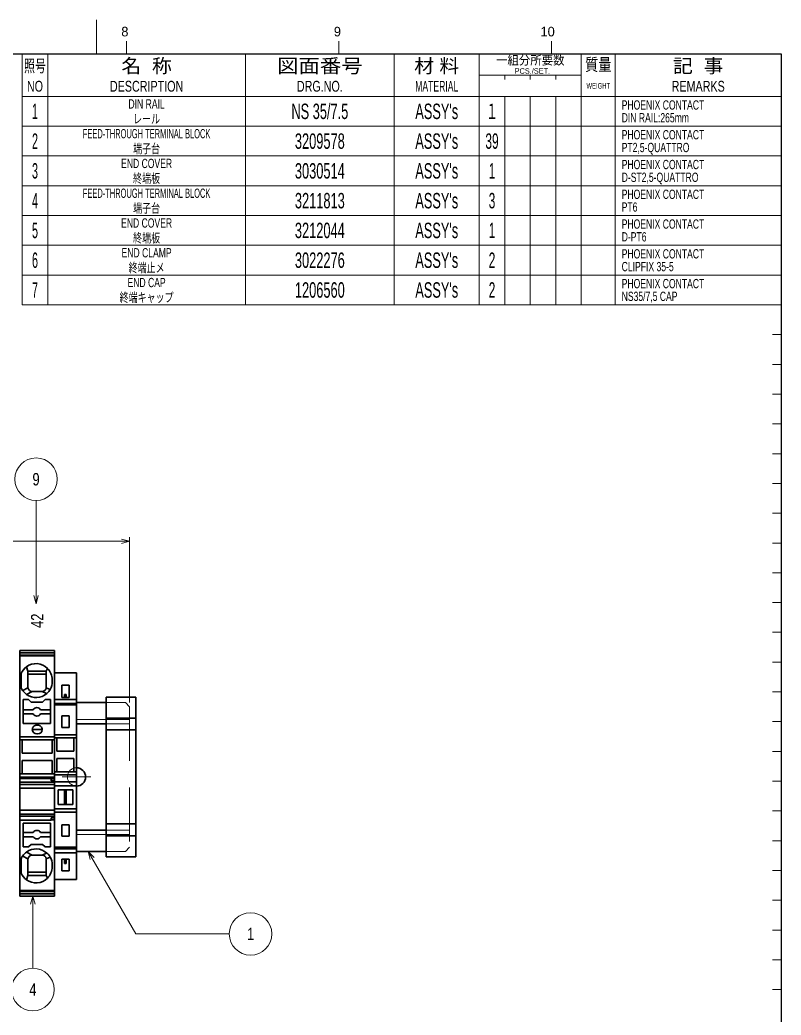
# Model space of a CAD drawing. Header units: millimetres. Extents: x 7 to 587, y 2 to 418.
# Drawn here: x 407.9 to 587, y 184 to 418 of the extents above; entities that cross this region are included whole.
import ezdxf
from ezdxf.enums import TextEntityAlignment as Align

# ---------------------------------------------------------------- set-up
doc = ezdxf.new("R2010")
doc.units = ezdxf.units.MM
doc.linetypes.add('DASHDOT', pattern=[25.3, 12.7, -6.3, 0, -6.3])
doc.linetypes.add('DASHED', pattern=[19, 12.7, -6.3])
for name, color, linetype in [('GR1_01', 7, 'Continuous'), ('GR1_15', 7, 'Continuous'), ('GR1_16', 7, 'Continuous'), ('図面枠C7M', 7, 'Continuous'), ('表題、部品表_01', 7, 'Continuous'), ('表題、部品表_02', 7, 'Continuous'), ('表題、部品表_03', 7, 'Continuous')]:
    doc.layers.add(name, color=color, linetype=linetype)
doc.styles.add('HG丸ｺﾞｼｯｸM-PRO', font='')
doc.styles.get('HG丸ｺﾞｼｯｸM-PRO').set_extended_font_data('HG丸ｺﾞｼｯｸM-PRO')

# ---------------------------------------------------------------- blocks, each defined once
blk = doc.blocks.new('BLKF023')
at = {"layer": '図面枠C7M', "color": 4, "linetype": 'Continuous', "lineweight": 13}
for p, q in [((426, 410), (426, 418)), ((433, 413), (433, 410)), ((483, 413), (483, 410)), ((533, 413), (533, 410)), ((585, 393), (587, 393)), ((585, 386), (587, 386)), ((585, 379), (587, 379)), ((585, 372), (587, 372)), ((585, 365), (587, 365)), ((585, 358), (587, 358)), ((585, 351), (587, 351)), ((585, 344), (587, 344)), ((585, 337), (587, 337)), ((585, 330), (587, 330)), ((585, 323), (587, 323)), ((585, 316), (587, 316)), ((585, 309), (587, 309)), ((585, 302), (587, 302)), ((585, 295), (587, 295)), ((585, 288), (587, 288)), ((585, 281), (587, 281)), ((585, 274), (587, 274)), ((585, 267), (587, 267)), ((587, 260), (585, 260)), ((585, 253), (587, 253)), ((585, 246), (587, 246)), ((585, 239), (587, 239)), ((585, 232), (587, 232)), ((585, 225), (587, 225)), ((585, 218), (587, 218)), ((585, 211), (587, 211)), ((585, 204), (587, 204)), ((585, 197), (587, 197)), ((585, 190), (587, 190))]:
    blk.add_line(p, q, dxfattribs=at)
at = {"layer": '図面枠C7M', "color": 2, "linetype": 'Continuous', "lineweight": 25}
for p, q in [((33, 410), (587, 410)), ((587, 410), (587, 10))]:
    blk.add_line(p, q, dxfattribs=at)
at = {"layer": '図面枠C7M', "color": 4, "linetype": 'Continuous', "lineweight": 13, "style": 'HG丸ｺﾞｼｯｸM-PRO', "width": 1.003994}
for s, height, p in [('8', 2.25, (431.8, 413.45)), ('9', 2.25, (481.8, 413.45)), ('10', 2.255, (530.4, 413.45))]:
    blk.add_text(s, height=height, dxfattribs=at).set_placement(p, align=Align.BOTTOM_LEFT)
blk = doc.blocks.new('BLKF028')
at = {"layer": '表題、部品表_02', "color": 4, "linetype": 'Continuous', "lineweight": 13}
for p, q in [((408.5, 400), (408.5, 393)), ((408.5, 400), (587, 400)), ((414.5, 400), (414.5, 393)), ((461, 400), (461, 393)), ((496, 400), (496, 393)), ((516, 400), (516, 393)), ((522, 400), (522, 393)), ((528, 400), (528, 393)), ((534, 393), (534, 400)), ((540, 400), (540, 393)), ((548, 400), (548, 393)), ((587, 400), (587, 393)), ((408.5, 393), (587, 393))]:
    blk.add_line(p, q, dxfattribs=at)
blk = doc.blocks.new('BLKF030')
at = {"layer": '表題、部品表_02', "color": 4, "linetype": 'Continuous', "lineweight": 13}
for p, q in [((408.5, 393), (408.5, 386)), ((408.5, 393), (587, 393)), ((414.5, 393), (414.5, 386)), ((461, 393), (461, 386)), ((496, 393), (496, 386)), ((516, 393), (516, 386)), ((522, 393), (522, 386)), ((528, 393), (528, 386)), ((534, 386), (534, 393)), ((540, 393), (540, 386)), ((548, 393), (548, 386)), ((587, 393), (587, 386)), ((408.5, 386), (587, 386))]:
    blk.add_line(p, q, dxfattribs=at)
blk = doc.blocks.new('BLKF032')
at = {"layer": '表題、部品表_02', "color": 4, "linetype": 'Continuous', "lineweight": 13}
for p, q in [((408.5, 386), (408.5, 379)), ((408.5, 386), (587, 386)), ((414.5, 386), (414.5, 379)), ((461, 386), (461, 379)), ((496, 386), (496, 379)), ((516, 386), (516, 379)), ((522, 386), (522, 379)), ((528, 386), (528, 379)), ((534, 379), (534, 386)), ((540, 386), (540, 379)), ((548, 386), (548, 379)), ((587, 386), (587, 379)), ((408.5, 379), (587, 379))]:
    blk.add_line(p, q, dxfattribs=at)
blk = doc.blocks.new('BLKF034')
at = {"layer": '表題、部品表_02', "color": 4, "linetype": 'Continuous', "lineweight": 13}
for p, q in [((408.5, 365), (408.5, 358)), ((408.5, 365), (587, 365)), ((414.5, 365), (414.5, 358)), ((461, 365), (461, 358)), ((496, 365), (496, 358)), ((516, 365), (516, 358)), ((522, 365), (522, 358)), ((528, 365), (528, 358)), ((534, 358), (534, 365)), ((540, 365), (540, 358)), ((548, 365), (548, 358)), ((587, 365), (587, 358)), ((408.5, 358), (587, 358))]:
    blk.add_line(p, q, dxfattribs=at)
blk = doc.blocks.new('BLKF036')
at = {"layer": '表題、部品表_02', "color": 4, "linetype": 'Continuous', "lineweight": 13}
for p, q in [((408.5, 358), (408.5, 351)), ((408.5, 358), (587, 358)), ((414.5, 358), (414.5, 351)), ((461, 358), (461, 351)), ((496, 358), (496, 351)), ((516, 358), (516, 351)), ((522, 358), (522, 351)), ((528, 358), (528, 351)), ((534, 351), (534, 358)), ((540, 358), (540, 351)), ((548, 358), (548, 351)), ((587, 358), (587, 351)), ((408.5, 351), (587, 351))]:
    blk.add_line(p, q, dxfattribs=at)
blk = doc.blocks.new('BLKF050')
at = {"layer": '表題、部品表_01', "color": 4, "linetype": 'Continuous', "lineweight": 13}
for p, q in [((408.5, 410), (408.5, 400)), ((408.5, 410), (587, 410)), ((414.5, 410), (414.5, 400)), ((461, 410), (461, 400)), ((496, 410), (496, 400)), ((516, 410), (516, 400)), ((540, 410), (540, 400)), ((548, 410), (548, 400)), ((587, 410), (587, 400)), ((516, 405), (540, 405)), ((522, 404), (522, 405)), ((528, 405), (528, 404)), ((534, 405), (534, 404)), ((408.5, 400), (587, 400))]:
    blk.add_line(p, q, dxfattribs=at)
at = {"layer": '表題、部品表_01', "color": 3, "linetype": 'Continuous', "lineweight": 35, "style": 'HG丸ｺﾞｼｯｸM-PRO'}
for s, height, width, p in [('一組分所要数', 2.036, 0.966638, (528, 408.5)), ('照号', 2.909, 0.651535, (411.5, 407.2)), ('名  称', 3.273, 1.042426, (437.75, 407.2)), ('図面番号', 3.273, 1.127518, (478.5, 407.2)), ('材 料', 3.273, 1.042439, (506, 407.2)), ('質量', 2.909, 0.781842, (544, 407.5)), ('記  事', 3.273, 1.042426, (567.5, 407.2)), ('PCS./SET.', 1.309, 0.862935, (528.5, 406)), ('NO', 2.545, 0.740841, (411.5, 402.4)), ('DESCRIPTION', 2.5455, 0.741365, (437.75, 402.4)), ('DRG.NO.', 2.545, 0.741189, (478.5, 402.4)), ('MATERIAL', 2.545, 0.594756, (506, 402.4)), ('WEIGHT', 1.309, 0.635507, (544, 402.5)), ('REMARKS', 2.545, 0.742803, (567.5, 402.4))]:
    blk.add_text(s, height=height, dxfattribs=dict(at, width=width)).set_placement(p, align=Align.MIDDLE_CENTER)
blk = doc.blocks.new('BLKF049')
at = {"layer": '表題、部品表_01', "color": 3, "linetype": 'Continuous', "lineweight": 13}
blk.add_blockref('BLKF050', (0, 0), dxfattribs=at)
blk = doc.blocks.new('BLKF067')
at = {"layer": 'GR1_01', "color": 3, "linetype": 'Continuous', "lineweight": 35}
for p, q in [((407.95, 269.73), (416.1, 269.73)), ((407.95, 269.18), (407.95, 269.73)), ((407.95, 269.18), (416.1, 269.18)), ((407.95, 268.64), (407.95, 269.18)), ((416.1, 269.18), (416.1, 269.73)), ((416.1, 268.64), (416.1, 269.18)), ((407.95, 268.64), (416.1, 268.64)), ((407.95, 268.47), (407.95, 268.64)), ((407.95, 268.47), (416.1, 268.47)), ((407.95, 264.35), (407.95, 268.47)), ((416.1, 268.47), (416.1, 268.64)), ((416.1, 268.47), (416.1, 249.42)), ((409.85, 264.9), (409.49, 265.9)), ((409.85, 264.9), (414.15, 264.9)), ((409.85, 264.15), (409.85, 264.9)), ((414.44, 265.53), (414.15, 264.9)), ((414.15, 264.15), (414.15, 264.9)), ((408.26, 264.35), (407.95, 264.35)), ((407.95, 264.35), (407.95, 263.35)), ((407.95, 263.35), (408.26, 263.35)), ((407.95, 263.35), (407.95, 261.95)), ((408.26, 264.35), (408.26, 263.35)), ((408.26, 261.95), (408.26, 263.35)), ((414.15, 264.15), (409.85, 264.15)), ((409.85, 261.1), (409.85, 264.15)), ((414.15, 261.1), (414.15, 264.15)), ((415.55, 262.45), (415.55, 262.85)), ((408.26, 261.95), (407.95, 261.95)), ((407.95, 260.95), (407.95, 261.95)), ((407.95, 260.95), (408.26, 260.95)), ((407.95, 260.95), (407.95, 249.42)), ((408.26, 260.95), (408.26, 261.95)), ((409.85, 260.98), (408.6, 260.33)), ((410.83, 260.1), (409.48, 259.4)), ((413.11, 260.1), (410.85, 260.1)), ((414.29, 259.63), (413.11, 260.1)), ((415.06, 260.58), (414.14, 260.95)), ((408.75, 258.2), (408.75, 255.8)), ((410, 258.2), (408.75, 258.2)), ((410.6, 257.6), (410, 258.2)), ((413.3, 257.6), (410.6, 257.6)), ((413.9, 258.2), (413.3, 257.6)), ((415.15, 258.2), (413.9, 258.2)), ((415.15, 255.8), (415.15, 258.2)), ((408.75, 255.8), (411.08, 255.8)), ((408.75, 255.8), (408.75, 254.8)), ((412.81, 255.8), (415.15, 255.8)), ((415.15, 254.8), (415.15, 255.8)), ((411.08, 254.8), (408.75, 254.8)), ((408.75, 254.8), (408.75, 252.6)), ((415.15, 254.8), (412.81, 254.8)), ((415.15, 252.6), (415.15, 254.8)), ((408.75, 252.6), (415.15, 252.6)), ((410.87, 251.12), (413.17, 251.12)), ((412.12, 252.2), (411.92, 252.2)), ((407.95, 249.42), (416.1, 249.42)), ((407.95, 248.7), (407.95, 249.42)), ((407.95, 248.7), (408.52, 248.7)), ((407.95, 240.7), (407.95, 248.7)), ((408.52, 248.7), (408.52, 245.55)), ((408.52, 248.7), (415.52, 248.7)), ((411.92, 250.1), (412.12, 250.1)), ((415.52, 245.55), (415.52, 248.7)), ((415.52, 248.7), (416.1, 248.7)), ((416.1, 248.7), (416.1, 249.42)), ((416.1, 240.7), (416.1, 248.7)), ((415.52, 245.55), (408.52, 245.55)), ((415.52, 243.85), (408.52, 243.85)), ((408.52, 243.85), (408.52, 240.7)), ((415.52, 240.7), (415.52, 243.85)), ((407.95, 240.7), (408.52, 240.7)), ((407.95, 239.98), (407.95, 240.7)), ((416.1, 239.98), (407.95, 239.98)), ((407.95, 239.65), (407.95, 239.98)), ((407.95, 239.65), (415.3, 239.65)), ((407.95, 238.74), (407.95, 239.65)), ((416.1, 238.74), (407.95, 238.74)), ((407.95, 238.23), (407.95, 238.74)), ((408.52, 240.7), (415.52, 240.7)), ((415.3, 239.65), (415.3, 239.55)), ((415.3, 239.09), (415.3, 239.55)), ((415.3, 239.55), (416.1, 239.55)), ((415.3, 239.09), (416.1, 239.09)), ((415.52, 240.7), (416.1, 240.7)), ((416.1, 239.98), (416.1, 240.7)), ((416.1, 239.55), (416.1, 239.98)), ((416.1, 239.09), (416.1, 239.55)), ((416.1, 238.74), (416.1, 239.09)), ((416.1, 238.23), (416.1, 238.74)), ((407.95, 238.23), (416.1, 238.23)), ((407.95, 237.32), (407.95, 238.23)), ((407.95, 237.32), (416.1, 237.32)), ((407.95, 232.18), (407.95, 237.32)), ((416.1, 237.32), (416.1, 238.23)), ((416.1, 232.18), (416.1, 237.32)), ((407.95, 232.18), (416.1, 232.18)), ((407.95, 231.27), (407.95, 232.18)), ((416.1, 231.27), (416.1, 232.18)), ((407.95, 231.27), (416.1, 231.27)), ((407.95, 231.27), (407.95, 230.76)), ((407.95, 230.76), (416.1, 230.76)), ((407.95, 229.85), (407.95, 230.76)), ((407.95, 229.85), (415.3, 229.85)), ((407.95, 220.78), (407.95, 229.85)), ((415.3, 230.41), (416.1, 230.41)), ((415.3, 229.95), (415.3, 230.41)), ((415.3, 229.95), (416.1, 229.95)), ((415.3, 229.85), (415.3, 229.95)), ((416.1, 231.27), (416.1, 230.76)), ((416.1, 230.41), (416.1, 230.76)), ((416.1, 229.95), (416.1, 230.41)), ((416.1, 229.85), (416.1, 229.95)), ((416.1, 213.58), (416.1, 229.85)), ((408.75, 229.13), (408.75, 226.93)), ((415.15, 229.13), (408.75, 229.13)), ((415.15, 226.93), (415.15, 229.13)), ((408.75, 226.93), (411.08, 226.93)), ((408.75, 226.93), (408.75, 225.93)), ((411.08, 225.93), (408.75, 225.93)), ((408.75, 225.93), (408.75, 223.53)), ((412.81, 226.93), (415.15, 226.93)), ((415.15, 225.93), (412.81, 225.93)), ((415.15, 225.93), (415.15, 226.93)), ((415.15, 223.53), (415.15, 225.93)), ((408.75, 223.53), (410, 223.53)), ((410.83, 221.62), (409.48, 222.33)), ((410, 223.53), (410.6, 224.13)), ((410.6, 224.13), (413.3, 224.13)), ((413.3, 224.13), (413.9, 223.53)), ((413.9, 223.53), (415.15, 223.53)), ((407.95, 220.78), (407.95, 219.78)), ((407.95, 220.78), (408.26, 220.78)), ((408.26, 220.78), (408.26, 219.78)), ((409.85, 220.74), (408.6, 221.4)), ((409.85, 220.63), (409.85, 217.57)), ((413.11, 221.62), (410.85, 221.62)), ((414.29, 222.1), (413.11, 221.62)), ((415.06, 221.14), (414.14, 220.77)), ((414.15, 220.63), (414.15, 217.57)), ((407.95, 218.38), (407.95, 219.78)), ((408.26, 219.78), (407.95, 219.78)), ((407.95, 217.38), (407.95, 218.38)), ((407.95, 218.38), (408.26, 218.38)), ((408.26, 219.78), (408.26, 218.38)), ((408.26, 217.38), (408.26, 218.38)), ((415.55, 219.28), (415.55, 218.88)), ((408.26, 217.38), (407.95, 217.38)), ((407.95, 213.58), (407.95, 217.38)), ((409.85, 216.83), (409.49, 215.82)), ((414.15, 217.57), (409.85, 217.57)), ((409.85, 217.57), (409.85, 216.83)), ((409.85, 216.83), (414.15, 216.83)), ((414.15, 217.57), (414.15, 216.83)), ((414.44, 216.2), (414.15, 216.83)), ((407.95, 213.58), (407.95, 213.26)), ((407.95, 213.26), (416.1, 213.26)), ((407.95, 213.26), (407.95, 213.09)), ((407.95, 213.09), (416.1, 213.09)), ((407.95, 213.09), (407.95, 212.55)), ((416.1, 213.58), (416.1, 213.26)), ((416.1, 213.09), (416.1, 213.26)), ((416.1, 213.09), (416.1, 212.55)), ((407.95, 212.55), (416.1, 212.55)), ((407.95, 212), (407.95, 212.55)), ((407.95, 212), (416.1, 212)), ((416.1, 212), (416.1, 212.55))]:
    blk.add_line(p, q, dxfattribs=at)
for centre, radius, start, end in [((411.75, 262.85), 3.8, 126.5314, 156.7504), ((411.75, 262.85), 3.8, 44.8428, 126.5314), ((411.75, 262.85), 3.8, 0, 44.8428), ((411.75, 262.45), 3.8, 330.5582, 0), ((411.75, 262.45), 3.8, 203.2496, 213.9453), ((411.75, 262.45), 3.8, 213.9453, 233.4323), ((410.85, 261.1), 1, 180, 186.727), ((410.85, 261.1), 1, 186.727, 269.213), ((410.85, 261.1), 1, 269.213, 270), ((413.15, 261.1), 1, 270, 351.4563), ((413.15, 261.1), 1, 351.4563, 0), ((411.75, 262.45), 3.8, 312.0124, 330.5582), ((411.75, 262.45), 3.8, 233.4323, 312.0124), ((411.95, 255.3), 1, 30, 150), ((411.95, 255.3), 1, 210, 330), ((411.92, 251.15), 1.05, 90, 181.716), ((411.92, 251.15), 1.05, 181.716, 270), ((412.12, 251.15), 1.05, 358.284, 90), ((412.12, 251.15), 1.05, 270, 358.284), ((411.95, 226.43), 1, 30, 150), ((411.95, 226.43), 1, 210, 330), ((411.75, 219.28), 3.8, 126.5677, 146.0547), ((411.75, 219.28), 3.8, 47.9876, 126.5677), ((411.75, 219.28), 3.8, 146.0547, 156.7504), ((410.85, 220.63), 1, 90.787, 173.273), ((410.85, 220.63), 1, 173.273, 180), ((410.85, 220.63), 1, 90, 90.787), ((413.15, 220.63), 1, 8.5437, 90), ((413.15, 220.63), 1, 0, 8.5437), ((411.75, 219.28), 3.8, 29.4418, 47.9876), ((411.75, 219.28), 3.8, 0, 29.4418), ((411.75, 218.88), 3.8, 315.1572, 0), ((411.75, 218.88), 3.8, 203.2496, 233.4686), ((411.75, 218.88), 3.8, 233.4686, 315.1572)]:
    blk.add_arc(centre, radius, start, end, dxfattribs=at)
for points in [[(413.11, 260.1), (413.11, 260.1), (413.12, 260.1), (413.13, 260.1), (413.14, 260.1), (413.14, 260.1), (413.15, 260.1)], [(413.11, 221.62), (413.11, 221.62), (413.12, 221.62), (413.13, 221.62), (413.14, 221.62), (413.14, 221.62), (413.15, 221.62)]]:
    blk.add_open_spline(points, degree=3, knots=[0, 0, 0, 0, 0.00901518, 0.01802756, 0.02727905, 0.03652254, 0.03652254, 0.03652254, 0.03652254], dxfattribs=at)
blk = doc.blocks.new('BLKF108')
at = {"layer": 'GR1_01', "color": 3, "linetype": 'Continuous', "lineweight": 35}
for p, q in [((421.25, 257.5), (428.25, 257.5)), ((421.25, 252.5), (428.25, 252.5)), ((421.25, 227.5), (428.25, 227.5)), ((421.25, 222.5), (428.25, 222.5))]:
    blk.add_line(p, q, dxfattribs=at)
at = {"layer": 'GR1_01', "color": 4, "linetype": 'DASHED', "lineweight": 13}
for p, q in [((428.25, 257.5), (432.75, 257.5)), ((432.75, 257.5), (433.75, 256.5)), ((433.75, 256.5), (433.75, 223.5)), ((421.25, 253.5), (433.75, 253.5)), ((428.25, 252.5), (433.75, 252.5)), ((428.25, 227.5), (433.75, 227.5)), ((421.25, 226.5), (433.75, 226.5)), ((428.25, 222.5), (432.75, 222.5)), ((433.75, 223.5), (432.75, 222.5))]:
    blk.add_line(p, q, dxfattribs=at)
at = {"layer": 'GR1_01', "color": 4, "linetype": 'DASHDOT', "lineweight": 13}
for p, q in [((421.25, 243.38), (421.25, 236.63)), ((417.87, 240), (424.62, 240))]:
    blk.add_line(p, q, dxfattribs=at)
at = {"layer": 'GR1_01', "color": 4, "linetype": 'DASHED', "lineweight": 13}
blk.add_arc((421.25, 240), 2.15, 90, 270, dxfattribs=at)
at = {"layer": 'GR1_01', "color": 3, "linetype": 'Continuous', "lineweight": 35}
blk.add_arc((421.25, 240), 2.15, 270, 90, dxfattribs=at)
blk = doc.blocks.new('BLKF109')
at = {"layer": 'GR1_01', "color": 3, "linetype": 'Continuous', "lineweight": 35}
for p, q in [((421.25, 264.5), (416.1, 264.5)), ((416.1, 258.23), (416.1, 264.5)), ((421.25, 258.23), (421.25, 264.5)), ((417.82, 261.6), (419.52, 261.6)), ((417.82, 258.7), (417.82, 261.6)), ((419.52, 261.6), (419.52, 258.7)), ((416.1, 258.23), (421.25, 258.23)), ((416.1, 257.3), (416.1, 258.23)), ((418.47, 258.7), (417.82, 258.7)), ((418.47, 259.21), (418.47, 259.35)), ((418.47, 259.35), (418.87, 259.35)), ((418.47, 259.21), (418.47, 258.7)), ((418.87, 259.21), (418.47, 259.21)), ((418.87, 258.7), (418.47, 258.7)), ((418.87, 259.21), (418.87, 259.35)), ((418.87, 259.21), (418.87, 258.7)), ((419.52, 258.7), (418.87, 258.7)), ((421.25, 257.3), (421.25, 258.23)), ((416.1, 257.3), (421.25, 257.3)), ((416.1, 257.2), (416.1, 257.3)), ((421.25, 257.2), (416.1, 257.2)), ((416.1, 256.94), (416.1, 257.2)), ((421.25, 256.94), (416.1, 256.94)), ((416.1, 249.92), (416.1, 256.94)), ((421.25, 257.2), (421.25, 257.3)), ((421.25, 256.94), (421.25, 257.2)), ((421.25, 249.92), (421.25, 256.94)), ((417.82, 254.35), (419.52, 254.35)), ((417.82, 251.65), (417.82, 254.35)), ((419.52, 254.35), (419.52, 251.65)), ((419.52, 251.65), (417.82, 251.65)), ((416.1, 249.92), (416.1, 249.2)), ((416.1, 249.92), (421.25, 249.92)), ((416.1, 249.2), (416.67, 249.2)), ((416.1, 249.2), (416.1, 241.2)), ((416.67, 249.2), (420.67, 249.2)), ((416.67, 246.05), (416.67, 249.2)), ((420.67, 249.2), (421.25, 249.2)), ((420.67, 249.2), (420.67, 246.05)), ((421.25, 249.92), (421.25, 249.2)), ((421.25, 249.2), (421.25, 241.2)), ((420.67, 246.05), (416.67, 246.05)), ((416.67, 244.35), (420.67, 244.35)), ((416.67, 241.2), (416.67, 244.35)), ((420.67, 244.35), (420.67, 241.2)), ((416.1, 241.2), (416.1, 240.48)), ((416.67, 241.2), (416.1, 241.2)), ((420.67, 241.2), (416.67, 241.2)), ((421.25, 241.2), (420.67, 241.2)), ((421.25, 241.2), (421.25, 240.48)), ((416.1, 240.48), (416.1, 238.81)), ((416.1, 240.48), (421.25, 240.48)), ((416.1, 238.81), (416.1, 237.88)), ((421.25, 238.81), (416.1, 238.81)), ((421.25, 240.48), (421.25, 238.81)), ((421.25, 237.88), (421.25, 238.81)), ((416.1, 237.88), (416.1, 232.51)), ((421.25, 237.88), (416.1, 237.88)), ((416.92, 233.52), (416.92, 236.97)), ((416.92, 236.97), (418.47, 236.97)), ((418.47, 236.97), (418.47, 233.52)), ((418.47, 236.97), (418.87, 236.97)), ((418.87, 236.97), (418.87, 233.52)), ((418.87, 236.97), (420.42, 236.97)), ((420.42, 236.97), (420.42, 233.52)), ((421.25, 232.51), (421.25, 237.88)), ((421.25, 232.51), (416.1, 232.51)), ((416.1, 232.51), (416.1, 231.69)), ((416.1, 231.69), (421.25, 231.69)), ((416.1, 231.69), (416.1, 223.46)), ((418.47, 233.52), (416.92, 233.52)), ((418.87, 233.52), (418.47, 233.52)), ((420.42, 233.52), (418.87, 233.52)), ((421.25, 231.69), (421.25, 232.51)), ((421.25, 231.69), (421.25, 223.46)), ((417.82, 228.75), (419.52, 228.75)), ((417.82, 226.05), (417.82, 228.75)), ((419.52, 228.75), (419.52, 226.05)), ((419.52, 226.05), (417.82, 226.05)), ((421.25, 223.46), (416.1, 223.46)), ((416.1, 223.46), (416.1, 223.2)), ((416.1, 223.2), (421.25, 223.2)), ((416.1, 223.2), (416.1, 223.1)), ((416.1, 223.1), (421.25, 223.1)), ((416.1, 222.17), (416.1, 223.1)), ((421.25, 223.46), (421.25, 223.2)), ((421.25, 223.2), (421.25, 223.1)), ((421.25, 222.17), (421.25, 223.1)), ((416.1, 222.17), (421.25, 222.17)), ((416.1, 222.17), (416.1, 215.9)), ((417.82, 217.95), (417.82, 220.65)), ((417.82, 220.65), (418.47, 220.65)), ((418.47, 220.65), (418.47, 220.31)), ((418.47, 220.65), (418.87, 220.65)), ((418.47, 219.61), (418.47, 220.31)), ((418.87, 220.31), (418.47, 220.31)), ((418.87, 220.65), (419.52, 220.65)), ((418.87, 220.65), (418.87, 220.31)), ((418.87, 219.61), (418.87, 220.31)), ((419.52, 220.65), (419.52, 217.95)), ((421.25, 222.17), (421.25, 215.9)), ((419.52, 217.95), (417.82, 217.95)), ((418.87, 219.61), (418.47, 219.61)), ((416.1, 215.9), (421.25, 215.9))]:
    blk.add_line(p, q, dxfattribs=at)
blk = doc.blocks.new('BLKF111')
at = {"layer": 'GR1_01', "color": 3, "linetype": 'Continuous', "lineweight": 35}
for p, q in [((428.25, 253.85), (428.25, 258.75)), ((428.25, 258.75), (435.25, 258.75)), ((435.25, 253.85), (435.25, 258.75)), ((428.25, 253.85), (435.25, 253.85)), ((428.25, 253.85), (428.25, 228.95)), ((435.25, 253.85), (435.25, 251.05)), ((428.25, 251.05), (435.25, 251.05)), ((428.25, 251), (428.25, 251.05)), ((435.25, 228.95), (435.25, 251.05)), ((428.25, 228.95), (428.25, 229)), ((428.25, 228.95), (435.25, 228.95)), ((428.25, 228.95), (428.25, 226.15)), ((435.25, 228.95), (435.25, 226.15)), ((428.25, 226.15), (435.25, 226.15)), ((428.25, 221.25), (428.25, 226.15)), ((435.25, 221.25), (435.25, 226.15)), ((428.25, 221.25), (435.25, 221.25))]:
    blk.add_line(p, q, dxfattribs=at)
blk = doc.blocks.new('BLKF061')
at = {"layer": 'GR1_01', "color": 3, "linetype": 'Continuous', "lineweight": 35}
for name in ['BLKF067', 'BLKF109', 'BLKF111']:
    blk.add_blockref(name, (0, 0), dxfattribs=at)
at = {"layer": 'GR1_01', "color": 4, "linetype": 'DASHED', "lineweight": 13}
blk.add_blockref('BLKF108', (0, 0), dxfattribs=at)
blk = doc.blocks.new('FXTIP_ARROW_E')
at = {"color": 0, "linetype": 'Continuous', "lineweight": -2}
for q in [(-1, 0), (-0.97, 0.26), (-0.97, -0.26)]:
    blk.add_line((0, 0), q, dxfattribs=at)
blk = doc.blocks.new('FXTIP_ARROW_S')
at = {"color": 0, "linetype": 'Continuous', "lineweight": -2}
for q in [(-1, 0), (-0.97, 0.26), (-0.97, -0.26)]:
    blk.add_line((0, 0), q, dxfattribs=at)
blk = doc.blocks.new('BLKF121')
at = {"layer": '表題、部品表_02', "color": 4, "linetype": 'Continuous', "lineweight": 13}
for p, q in [((408.5, 379), (408.5, 372)), ((408.5, 379), (587, 379)), ((414.5, 379), (414.5, 372)), ((461, 379), (461, 372)), ((496, 379), (496, 372)), ((516, 379), (516, 372)), ((522, 379), (522, 372)), ((528, 379), (528, 372)), ((534, 372), (534, 379)), ((540, 379), (540, 372)), ((548, 379), (548, 372)), ((587, 379), (587, 372)), ((408.5, 372), (587, 372))]:
    blk.add_line(p, q, dxfattribs=at)
blk = doc.blocks.new('BLKF123')
at = {"layer": '表題、部品表_02', "color": 4, "linetype": 'Continuous', "lineweight": 13}
for p, q in [((408.5, 372), (408.5, 365)), ((408.5, 372), (587, 372)), ((414.5, 372), (414.5, 365)), ((461, 372), (461, 365)), ((496, 372), (496, 365)), ((516, 372), (516, 365)), ((522, 372), (522, 365)), ((528, 372), (528, 365)), ((534, 365), (534, 372)), ((540, 372), (540, 365)), ((548, 372), (548, 365)), ((587, 372), (587, 365)), ((408.5, 365), (587, 365))]:
    blk.add_line(p, q, dxfattribs=at)

msp = doc.modelspace()

# ---------------------------------------------------------------- linework, layer by layer
at = {"layer": 'GR1_15', "color": 4, "linetype": 'Continuous', "lineweight": 13}
for p, q in [((411.75, 280.72), (411.75, 305)), ((423.97, 222.5), (435.19, 203.08)), ((411, 212), (411, 195)), ((435.19, 203.08), (457.21, 203.08))]:
    msp.add_line(p, q, dxfattribs=at)
for centre in [(411.75, 310), (462.21, 203.08), (411, 190)]:
    msp.add_circle(centre, 5, dxfattribs=at)
at = {"layer": 'GR1_16', "color": 4, "linetype": 'Continuous', "lineweight": 13}
for p, q in [((168.75, 295.41), (433.75, 295.41)), ((433.75, 257.5), (433.75, 296.41))]:
    msp.add_line(p, q, dxfattribs=at)

# ---------------------------------------------------------------- block references
at = {"layer": 'GR1_01', "color": 3, "linetype": 'Continuous', "lineweight": 35}
msp.add_blockref('BLKF061', (0, 0), dxfattribs=at)
at = {"layer": 'GR1_15', "color": 4, "linetype": 'Continuous', "lineweight": 13, "xscale": 2, "yscale": 2}
for p, rotation in [((411.75, 280.72), 270), ((423.97, 222.5), 120.0000000000001), ((411, 212), 90)]:
    msp.add_blockref('FXTIP_ARROW_S', p, dxfattribs=dict(at, rotation=rotation))
at = {"layer": 'GR1_16', "color": 4, "linetype": 'Continuous', "lineweight": 13, "xscale": 2, "yscale": 2, "rotation": 360}
msp.add_blockref('FXTIP_ARROW_E', (433.75, 295.41), dxfattribs=at)
at = {"layer": '図面枠C7M', "color": 4, "linetype": 'Continuous', "lineweight": 13}
msp.add_blockref('BLKF023', (0, 0), dxfattribs=at)
at = {"layer": '表題、部品表_01', "color": 3, "linetype": 'Continuous', "lineweight": 13}
msp.add_blockref('BLKF049', (0, 0), dxfattribs=at)
at = {"layer": '表題、部品表_02', "color": 4, "linetype": 'Continuous', "lineweight": 13}
for name in ['BLKF028', 'BLKF030', 'BLKF032', 'BLKF121', 'BLKF123', 'BLKF034', 'BLKF036']:
    msp.add_blockref(name, (0, 0), dxfattribs=at)

# ---------------------------------------------------------------- texts
at = {"layer": 'GR1_15', "color": 3, "linetype": 'Continuous', "lineweight": 35, "style": 'HG丸ｺﾞｼｯｸM-PRO', "width": 0.784542}
for s, p in [('9', (411.75, 310)), ('1', (462.21, 203.08)), ('4', (411, 190))]:
    msp.add_text(s, height=2.91, rotation=0, dxfattribs=at).set_placement(p, align=Align.MIDDLE_CENTER)
at = {"layer": 'GR1_16', "color": 3, "linetype": 'Continuous', "lineweight": 35, "style": 'HG丸ｺﾞｼｯｸM-PRO', "width": 0.784542}
msp.add_text('42', height=2.909, rotation=90, dxfattribs=at).set_placement((412.02, 276.72), align=Align.MIDDLE_CENTER)
at = {"layer": '表題、部品表_03', "color": 3, "linetype": 'Continuous', "lineweight": 35, "style": 'HG丸ｺﾞｼｯｸM-PRO'}
for s, height, width, p in [('1', 3.64, 0.521199, (411.5, 396.5)), ('DIN RAIL', 2.182, 0.69316, (437.75, 398.25)), ('NS 35/7.5', 3.636, 0.618922, (478.5, 396.5)), ("ASSY's", 3.636, 0.617769, (506, 396.5)), ('１', 3.64, 0.578238, (519, 396.5)), ('レール', 2.182, 0.692256, (437.75, 394.75)), ('2', 3.64, 0.521199, (411.5, 389.5)), ('FEED-THROUGH TERMINAL BLOCK', 2.1818, 0.554676, (437.75, 391.25)), ('3209578', 3.636, 0.619953, (478.5, 389.5)), ("ASSY's", 3.636, 0.617769, (506, 389.5)), ('39', 3.636, 0.576062, (519, 389.5)), ('端子台', 2.182, 0.692256, (437.75, 387.75)), ('3', 3.64, 0.521199, (411.5, 382.5)), ('END COVER', 2.182, 0.691632, (437.75, 384.25)), ('3030514', 3.636, 0.619953, (478.5, 382.5)), ("ASSY's", 3.636, 0.617769, (506, 382.5)), ('1', 3.64, 0.576062, (519, 382.5)), ('終端板', 2.182, 0.692256, (437.75, 380.75)), ('4', 3.64, 0.521199, (411.5, 375.5)), ('FEED-THROUGH TERMINAL BLOCK', 2.1818, 0.554676, (437.75, 377.25)), ('3211813', 3.636, 0.619953, (478.5, 375.5)), ("ASSY's", 3.636, 0.617769, (506, 375.5)), ('3', 3.64, 0.576062, (519, 375.5)), ('端子台', 2.182, 0.692256, (437.75, 373.75)), ('5', 3.64, 0.521199, (411.5, 368.5)), ('END COVER', 2.182, 0.691632, (437.75, 370.25)), ('3212044', 3.636, 0.619953, (478.5, 368.5)), ("ASSY's", 3.636, 0.617769, (506, 368.5)), ('1', 3.64, 0.576062, (519, 368.5)), ('終端板', 2.182, 0.692256, (437.75, 366.75)), ('6', 3.64, 0.521199, (411.5, 361.5)), ('END CLAMP', 2.182, 0.692299, (437.75, 363.25)), ('3022276', 3.636, 0.619953, (478.5, 361.5)), ("ASSY's", 3.636, 0.617769, (506, 361.5)), ('2', 3.64, 0.576062, (519, 361.5)), ('終端止メ', 2.182, 0.692256, (437.75, 359.75)), ('7', 3.64, 0.521199, (411.5, 354.5)), ('END CAP', 2.182, 0.691956, (437.75, 356.25)), ('1206560', 3.636, 0.619953, (478.5, 354.5)), ("ASSY's", 3.636, 0.617769, (506, 354.5)), ('2', 3.64, 0.576062, (519, 354.5)), ('終端キャップ', 2.182, 0.692256, (437.75, 352.75))]:
    msp.add_text(s, height=height, dxfattribs=dict(at, width=width)).set_placement(p, align=Align.MIDDLE_CENTER)
for s, height, width, p in [('PHOENIX CONTACT', 2.1818, 0.692624, (549.5, 398)), ('DIN RAIL:265mm', 2.1818, 0.692377, (549.5, 395)), ('PHOENIX CONTACT', 2.1818, 0.692624, (549.5, 391)), ('PT2,5-QUATTRO', 2.1818, 0.692397, (549.5, 388)), ('PHOENIX CONTACT', 2.1818, 0.692624, (549.5, 384)), ('D-ST2,5-QUATTRO', 2.1818, 0.692479, (549.5, 381)), ('PHOENIX CONTACT', 2.1818, 0.692624, (549.5, 377)), ('PT6', 2.182, 0.692441, (549.5, 374)), ('PHOENIX CONTACT', 2.1818, 0.692624, (549.5, 370)), ('D-PT6', 2.182, 0.692591, (549.5, 367)), ('PHOENIX CONTACT', 2.1818, 0.692624, (549.5, 363)), ('CLIPFIX 35-5', 2.1818, 0.692388, (549.5, 360)), ('PHOENIX CONTACT', 2.1818, 0.692624, (549.5, 356)), ('NS35/7,5 CAP', 2.1818, 0.691437, (549.5, 353))]:
    msp.add_text(s, height=height, dxfattribs=dict(at, width=width)).set_placement(p, align=Align.MIDDLE_LEFT)

doc.saveas('drawing.dxf')
